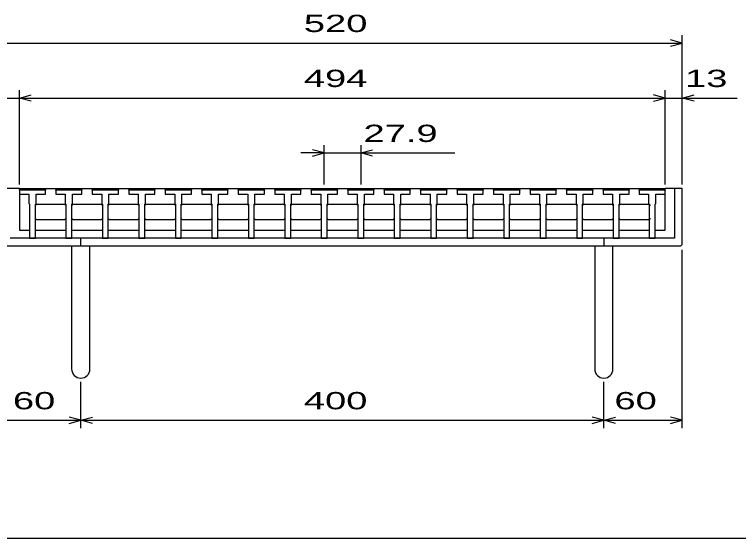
# Model space of a CAD drawing. Units: millimetres, scale not verified. Extents: x -1092 to 1039, y -770 to 632.
# Drawn here: x -803 to -250, y -688 to -288 of the extents above; entities that cross this region are included whole.
import ezdxf
from ezdxf.enums import TextEntityAlignment as Align

# ---------------------------------------------------------------- set-up
doc = ezdxf.new("R2010")
doc.units = ezdxf.units.MM
doc.header["$LTSCALE"] = 6
for name, color, linetype, lineweight in [('0_2', 150, 'Continuous', 25), ('16', 3, 'Continuous', 25), ('19', 6, 'Continuous', 25), ('22', 4, 'Continuous', 25)]:
    doc.layers.add(name, color=color, linetype=linetype, lineweight=lineweight)
doc.styles.add('ベクトル', font='')
doc.styles.get('ベクトル').set_extended_font_data('ベクトル')

msp = doc.modelspace()

# ---------------------------------------------------------------- linework, layer by layer
at = {"layer": '0_2'}
msp.add_line((1038.6, -687.9), (-1037.4, -687.9), dxfattribs=at)
at = {"layer": '16'}
for p, q in [((-799.6, -421.9), (-799.1, -420.4)), ((-799.6, -420.4), (-305.6, -420.4)), ((-799.6, -420.4), (-799.6, -452.4)), ((-799.1, -420.4), (-796.2, -420.4)), ((-796.2, -420.4), (-795.7, -421.9)), ((-791.55, -421.9), (-791.05, -420.4)), ((-791.05, -420.4), (-788.15, -420.4)), ((-788.15, -420.4), (-787.65, -421.9)), ((-783.5, -421.9), (-783, -420.4)), ((-783, -420.4), (-780.1, -420.4)), ((-780.1, -420.4), (-779.6, -421.9)), ((-771.7, -421.9), (-771.2, -420.4)), ((-771.2, -420.4), (-768.3, -420.4)), ((-768.3, -420.4), (-767.8, -421.9)), ((-763.65, -421.9), (-763.15, -420.4)), ((-763.15, -420.4), (-760.25, -420.4)), ((-760.25, -420.4), (-759.75, -421.9)), ((-755.6, -421.9), (-755.1, -420.4)), ((-755.1, -420.4), (-752.2, -420.4)), ((-752.2, -420.4), (-751.7, -421.9)), ((-743.8, -421.9), (-743.3, -420.4)), ((-743.3, -420.4), (-740.4, -420.4)), ((-740.4, -420.4), (-739.9, -421.9)), ((-735.75, -421.9), (-735.25, -420.4)), ((-735.25, -420.4), (-732.35, -420.4)), ((-732.35, -420.4), (-731.85, -421.9)), ((-727.7, -421.9), (-727.2, -420.4)), ((-727.2, -420.4), (-724.3, -420.4)), ((-724.3, -420.4), (-723.8, -421.9)), ((-715.9, -421.9), (-715.4, -420.4)), ((-715.4, -420.4), (-712.5, -420.4)), ((-712.5, -420.4), (-712, -421.9)), ((-707.85, -421.9), (-707.35, -420.4)), ((-707.35, -420.4), (-704.45, -420.4)), ((-704.45, -420.4), (-703.95, -421.9)), ((-699.8, -421.9), (-699.3, -420.4)), ((-699.3, -420.4), (-696.4, -420.4)), ((-696.4, -420.4), (-695.9, -421.9)), ((-688, -421.9), (-687.5, -420.4)), ((-687.5, -420.4), (-684.6, -420.4)), ((-684.6, -420.4), (-684.1, -421.9)), ((-679.95, -421.9), (-679.45, -420.4)), ((-679.45, -420.4), (-676.55, -420.4)), ((-676.55, -420.4), (-676.05, -421.9)), ((-671.9, -421.9), (-671.4, -420.4)), ((-671.4, -420.4), (-668.5, -420.4)), ((-668.5, -420.4), (-668, -421.9)), ((-660.1, -421.9), (-659.6, -420.4)), ((-659.6, -420.4), (-656.7, -420.4)), ((-656.7, -420.4), (-656.2, -421.9)), ((-652.05, -421.9), (-651.55, -420.4)), ((-651.55, -420.4), (-648.65, -420.4)), ((-648.65, -420.4), (-648.15, -421.9)), ((-644, -421.9), (-643.5, -420.4)), ((-643.5, -420.4), (-640.6, -420.4)), ((-640.6, -420.4), (-640.1, -421.9)), ((-632.2, -421.9), (-631.7, -420.4)), ((-631.7, -420.4), (-628.8, -420.4)), ((-628.8, -420.4), (-628.3, -421.9)), ((-624.15, -421.9), (-623.65, -420.4)), ((-623.65, -420.4), (-620.75, -420.4)), ((-620.75, -420.4), (-620.25, -421.9)), ((-616.1, -421.9), (-615.6, -420.4)), ((-615.6, -420.4), (-612.7, -420.4)), ((-612.7, -420.4), (-612.2, -421.9)), ((-604.3, -421.9), (-603.8, -420.4)), ((-603.8, -420.4), (-600.9, -420.4)), ((-600.9, -420.4), (-600.4, -421.9)), ((-596.25, -421.9), (-595.75, -420.4)), ((-595.75, -420.4), (-592.85, -420.4)), ((-592.85, -420.4), (-592.35, -421.9)), ((-588.2, -421.9), (-587.7, -420.4)), ((-587.7, -420.4), (-584.8, -420.4)), ((-584.8, -420.4), (-584.3, -421.9)), ((-576.4, -421.9), (-575.9, -420.4)), ((-575.9, -420.4), (-573, -420.4)), ((-573, -420.4), (-572.5, -421.9)), ((-568.35, -421.9), (-567.85, -420.4)), ((-567.85, -420.4), (-564.95, -420.4)), ((-564.95, -420.4), (-564.45, -421.9)), ((-560.3, -421.9), (-559.8, -420.4)), ((-559.8, -420.4), (-556.9, -420.4)), ((-556.9, -420.4), (-556.4, -421.9)), ((-548.5, -421.9), (-548, -420.4)), ((-548, -420.4), (-545.1, -420.4)), ((-545.1, -420.4), (-544.6, -421.9)), ((-540.45, -421.9), (-539.95, -420.4)), ((-539.95, -420.4), (-537.05, -420.4)), ((-537.05, -420.4), (-536.55, -421.9)), ((-532.4, -421.9), (-531.9, -420.4)), ((-531.9, -420.4), (-529, -420.4)), ((-529, -420.4), (-528.5, -421.9)), ((-520.6, -421.9), (-520.1, -420.4)), ((-520.1, -420.4), (-517.2, -420.4)), ((-517.2, -420.4), (-516.7, -421.9)), ((-512.55, -421.9), (-512.05, -420.4)), ((-512.05, -420.4), (-509.15, -420.4)), ((-509.15, -420.4), (-508.65, -421.9)), ((-504.5, -421.9), (-504, -420.4)), ((-504, -420.4), (-501.1, -420.4)), ((-501.1, -420.4), (-500.6, -421.9)), ((-492.7, -421.9), (-492.2, -420.4)), ((-492.2, -420.4), (-489.3, -420.4)), ((-489.3, -420.4), (-488.8, -421.9)), ((-484.65, -421.9), (-484.15, -420.4)), ((-484.15, -420.4), (-481.25, -420.4)), ((-481.25, -420.4), (-480.75, -421.9)), ((-476.6, -421.9), (-476.1, -420.4)), ((-476.1, -420.4), (-473.2, -420.4)), ((-473.2, -420.4), (-472.7, -421.9)), ((-464.8, -421.9), (-464.3, -420.4)), ((-464.3, -420.4), (-461.4, -420.4)), ((-461.4, -420.4), (-460.9, -421.9)), ((-456.75, -421.9), (-456.25, -420.4)), ((-456.25, -420.4), (-453.35, -420.4)), ((-453.35, -420.4), (-452.85, -421.9)), ((-448.7, -421.9), (-448.2, -420.4)), ((-448.2, -420.4), (-445.3, -420.4)), ((-445.3, -420.4), (-444.8, -421.9)), ((-436.9, -421.9), (-436.4, -420.4)), ((-436.4, -420.4), (-433.5, -420.4)), ((-433.5, -420.4), (-433, -421.9)), ((-428.85, -421.9), (-428.35, -420.4)), ((-428.35, -420.4), (-425.45, -420.4)), ((-425.45, -420.4), (-424.95, -421.9)), ((-420.8, -421.9), (-420.3, -420.4)), ((-420.3, -420.4), (-417.4, -420.4)), ((-417.4, -420.4), (-416.9, -421.9)), ((-409, -421.9), (-408.5, -420.4)), ((-408.5, -420.4), (-405.6, -420.4)), ((-405.6, -420.4), (-405.1, -421.9)), ((-400.95, -421.9), (-400.45, -420.4)), ((-400.45, -420.4), (-397.55, -420.4)), ((-397.55, -420.4), (-397.05, -421.9)), ((-392.9, -421.9), (-392.4, -420.4)), ((-392.4, -420.4), (-389.5, -420.4)), ((-389.5, -420.4), (-389, -421.9)), ((-381.1, -421.9), (-380.6, -420.4)), ((-380.6, -420.4), (-377.7, -420.4)), ((-377.7, -420.4), (-377.2, -421.9)), ((-373.05, -421.9), (-372.55, -420.4)), ((-372.55, -420.4), (-369.65, -420.4)), ((-369.65, -420.4), (-369.15, -421.9)), ((-365, -421.9), (-364.5, -420.4)), ((-364.5, -420.4), (-361.6, -420.4)), ((-361.6, -420.4), (-361.1, -421.9)), ((-353.2, -421.9), (-352.7, -420.4)), ((-352.7, -420.4), (-349.8, -420.4)), ((-349.8, -420.4), (-349.3, -421.9)), ((-345.15, -421.9), (-344.65, -420.4)), ((-344.65, -420.4), (-341.75, -420.4)), ((-341.75, -420.4), (-341.25, -421.9)), ((-337.1, -421.9), (-336.6, -420.4)), ((-336.6, -420.4), (-333.7, -420.4)), ((-333.7, -420.4), (-333.2, -421.9)), ((-325.6, -421.9), (-325.1, -420.4)), ((-325.1, -420.4), (-322.2, -420.4)), ((-322.2, -420.4), (-321.7, -421.9)), ((-317.55, -421.9), (-317.05, -420.4)), ((-317.05, -420.4), (-314.15, -420.4)), ((-314.15, -420.4), (-313.65, -421.9)), ((-309.5, -421.9), (-309, -420.4)), ((-309, -420.4), (-306.1, -420.4)), ((-306.1, -420.4), (-305.6, -421.9)), ((-305.6, -452.4), (-305.6, -420.4)), ((-799.6, -421.9), (-799.6, -424.9)), ((-779.6, -421.9), (-799.6, -421.9)), ((-799.6, -424.9), (-792.35, -424.9)), ((-792.35, -424.9), (-792.35, -431.9)), ((-786.85, -431.9), (-786.85, -424.9)), ((-786.85, -424.9), (-779.6, -424.9)), ((-779.6, -424.9), (-779.6, -421.9)), ((-771.7, -421.9), (-771.7, -424.9)), ((-751.7, -421.9), (-771.7, -421.9)), ((-771.7, -424.9), (-764.45, -424.9)), ((-764.45, -424.9), (-764.45, -431.9)), ((-758.95, -431.9), (-758.95, -424.9)), ((-758.95, -424.9), (-751.7, -424.9)), ((-751.7, -424.9), (-751.7, -421.9)), ((-743.8, -421.9), (-743.8, -424.9)), ((-723.8, -421.9), (-743.8, -421.9)), ((-743.8, -424.9), (-736.55, -424.9)), ((-736.55, -424.9), (-736.55, -431.9)), ((-731.05, -431.9), (-731.05, -424.9)), ((-731.05, -424.9), (-723.8, -424.9)), ((-723.8, -424.9), (-723.8, -421.9)), ((-715.9, -421.9), (-715.9, -424.9)), ((-695.9, -421.9), (-715.9, -421.9)), ((-715.9, -424.9), (-708.65, -424.9)), ((-708.65, -424.9), (-708.65, -431.9)), ((-703.15, -431.9), (-703.15, -424.9)), ((-703.15, -424.9), (-695.9, -424.9)), ((-695.9, -424.9), (-695.9, -421.9)), ((-688, -421.9), (-688, -424.9)), ((-668, -421.9), (-688, -421.9)), ((-688, -424.9), (-680.75, -424.9)), ((-680.75, -424.9), (-680.75, -431.9)), ((-675.25, -431.9), (-675.25, -424.9)), ((-675.25, -424.9), (-668, -424.9)), ((-668, -424.9), (-668, -421.9)), ((-660.1, -421.9), (-660.1, -424.9)), ((-640.1, -421.9), (-660.1, -421.9)), ((-660.1, -424.9), (-652.85, -424.9)), ((-652.85, -424.9), (-652.85, -431.9)), ((-647.35, -431.9), (-647.35, -424.9)), ((-647.35, -424.9), (-640.1, -424.9)), ((-640.1, -424.9), (-640.1, -421.9)), ((-632.2, -421.9), (-632.2, -424.9)), ((-612.2, -421.9), (-632.2, -421.9)), ((-632.2, -424.9), (-624.95, -424.9)), ((-624.95, -424.9), (-624.95, -431.9)), ((-619.45, -431.9), (-619.45, -424.9)), ((-619.45, -424.9), (-612.2, -424.9)), ((-612.2, -424.9), (-612.2, -421.9)), ((-604.3, -421.9), (-604.3, -424.9)), ((-584.3, -421.9), (-604.3, -421.9)), ((-604.3, -424.9), (-597.05, -424.9)), ((-597.05, -424.9), (-597.05, -431.9)), ((-591.55, -431.9), (-591.55, -424.9)), ((-591.55, -424.9), (-584.3, -424.9)), ((-584.3, -424.9), (-584.3, -421.9)), ((-576.4, -421.9), (-576.4, -424.9)), ((-556.4, -421.9), (-576.4, -421.9)), ((-576.4, -424.9), (-569.15, -424.9)), ((-569.15, -424.9), (-569.15, -431.9)), ((-563.65, -431.9), (-563.65, -424.9)), ((-563.65, -424.9), (-556.4, -424.9)), ((-556.4, -424.9), (-556.4, -421.9)), ((-548.5, -421.9), (-548.5, -424.9)), ((-528.5, -421.9), (-548.5, -421.9)), ((-548.5, -424.9), (-541.25, -424.9)), ((-541.25, -424.9), (-541.25, -431.9)), ((-535.75, -431.9), (-535.75, -424.9)), ((-535.75, -424.9), (-528.5, -424.9)), ((-528.5, -424.9), (-528.5, -421.9)), ((-520.6, -421.9), (-520.6, -424.9)), ((-500.6, -421.9), (-520.6, -421.9)), ((-520.6, -424.9), (-513.35, -424.9)), ((-513.35, -424.9), (-513.35, -431.9)), ((-507.85, -431.9), (-507.85, -424.9)), ((-507.85, -424.9), (-500.6, -424.9)), ((-500.6, -424.9), (-500.6, -421.9)), ((-492.7, -421.9), (-492.7, -424.9)), ((-472.7, -421.9), (-492.7, -421.9)), ((-492.7, -424.9), (-485.45, -424.9)), ((-485.45, -424.9), (-485.45, -431.9)), ((-479.95, -431.9), (-479.95, -424.9)), ((-479.95, -424.9), (-472.7, -424.9)), ((-472.7, -424.9), (-472.7, -421.9)), ((-464.8, -421.9), (-464.8, -424.9)), ((-444.8, -421.9), (-464.8, -421.9)), ((-464.8, -424.9), (-457.55, -424.9)), ((-457.55, -424.9), (-457.55, -431.9)), ((-452.05, -431.9), (-452.05, -424.9)), ((-452.05, -424.9), (-444.8, -424.9)), ((-444.8, -424.9), (-444.8, -421.9)), ((-436.9, -421.9), (-436.9, -424.9)), ((-416.9, -421.9), (-436.9, -421.9)), ((-436.9, -424.9), (-429.65, -424.9)), ((-429.65, -424.9), (-429.65, -431.9)), ((-424.15, -431.9), (-424.15, -424.9)), ((-424.15, -424.9), (-416.9, -424.9)), ((-416.9, -424.9), (-416.9, -421.9)), ((-409, -421.9), (-409, -424.9)), ((-389, -421.9), (-409, -421.9)), ((-409, -424.9), (-401.75, -424.9)), ((-401.75, -424.9), (-401.75, -431.9)), ((-396.25, -431.9), (-396.25, -424.9)), ((-396.25, -424.9), (-389, -424.9)), ((-389, -424.9), (-389, -421.9)), ((-381.1, -421.9), (-381.1, -424.9)), ((-361.1, -421.9), (-381.1, -421.9)), ((-381.1, -424.9), (-373.85, -424.9)), ((-373.85, -424.9), (-373.85, -431.9)), ((-368.35, -431.9), (-368.35, -424.9)), ((-368.35, -424.9), (-361.1, -424.9)), ((-361.1, -424.9), (-361.1, -421.9)), ((-353.2, -421.9), (-353.2, -424.9)), ((-333.2, -421.9), (-353.2, -421.9)), ((-353.2, -424.9), (-345.95, -424.9)), ((-345.95, -424.9), (-345.95, -431.9)), ((-340.45, -431.9), (-340.45, -424.9)), ((-340.45, -424.9), (-333.2, -424.9)), ((-333.2, -424.9), (-333.2, -421.9)), ((-325.6, -421.9), (-325.6, -424.9)), ((-305.6, -421.9), (-325.6, -421.9)), ((-325.6, -424.9), (-318.35, -424.9)), ((-318.35, -424.9), (-318.35, -431.9)), ((-312.85, -431.9), (-312.85, -424.9)), ((-312.85, -424.9), (-305.6, -424.9)), ((-305.6, -424.9), (-305.6, -421.9)), ((-792.35, -431.9), (-791.85, -432.4)), ((-791.85, -432.4), (-791.85, -458.4)), ((-787.35, -432.4), (-786.85, -431.9)), ((-787.35, -458.4), (-787.35, -432.4)), ((-787.35, -433.4), (-786.35, -432.4)), ((-786.35, -432.4), (-764.95, -432.4)), ((-764.95, -432.4), (-763.95, -433.4)), ((-764.45, -431.9), (-763.95, -432.4)), ((-763.95, -432.4), (-763.95, -458.4)), ((-759.45, -432.4), (-758.95, -431.9)), ((-759.45, -458.4), (-759.45, -432.4)), ((-759.45, -433.4), (-758.45, -432.4)), ((-758.45, -432.4), (-737.05, -432.4)), ((-737.05, -432.4), (-736.05, -433.4)), ((-736.55, -431.9), (-736.05, -432.4)), ((-736.05, -432.4), (-736.05, -458.4)), ((-731.55, -432.4), (-731.05, -431.9)), ((-731.55, -458.4), (-731.55, -432.4)), ((-731.55, -433.4), (-730.55, -432.4)), ((-730.55, -432.4), (-709.15, -432.4)), ((-709.15, -432.4), (-708.15, -433.4)), ((-708.65, -431.9), (-708.15, -432.4)), ((-708.15, -432.4), (-708.15, -458.4)), ((-703.65, -432.4), (-703.15, -431.9)), ((-703.65, -458.4), (-703.65, -432.4)), ((-703.65, -433.4), (-702.65, -432.4)), ((-702.65, -432.4), (-681.25, -432.4)), ((-681.25, -432.4), (-680.25, -433.4)), ((-680.75, -431.9), (-680.25, -432.4)), ((-680.25, -432.4), (-680.25, -458.4)), ((-675.75, -432.4), (-675.25, -431.9)), ((-675.75, -458.4), (-675.75, -432.4)), ((-675.75, -433.4), (-674.75, -432.4)), ((-674.75, -432.4), (-653.35, -432.4)), ((-653.35, -432.4), (-652.35, -433.4)), ((-652.85, -431.9), (-652.35, -432.4)), ((-652.35, -432.4), (-652.35, -458.4)), ((-647.85, -432.4), (-647.35, -431.9)), ((-647.85, -458.4), (-647.85, -432.4)), ((-647.85, -433.4), (-646.85, -432.4)), ((-646.85, -432.4), (-625.45, -432.4)), ((-625.45, -432.4), (-624.45, -433.4)), ((-624.95, -431.9), (-624.45, -432.4)), ((-624.45, -432.4), (-624.45, -458.4)), ((-619.95, -432.4), (-619.45, -431.9)), ((-619.95, -458.4), (-619.95, -432.4)), ((-619.95, -433.4), (-618.95, -432.4)), ((-618.95, -432.4), (-597.55, -432.4)), ((-597.55, -432.4), (-596.55, -433.4)), ((-597.05, -431.9), (-596.55, -432.4)), ((-596.55, -432.4), (-596.55, -458.4)), ((-592.05, -432.4), (-591.55, -431.9)), ((-592.05, -458.4), (-592.05, -432.4)), ((-592.05, -433.4), (-591.05, -432.4)), ((-591.05, -432.4), (-569.65, -432.4)), ((-569.65, -432.4), (-568.65, -433.4)), ((-569.15, -431.9), (-568.65, -432.4)), ((-568.65, -432.4), (-568.65, -458.4)), ((-564.15, -432.4), (-563.65, -431.9)), ((-564.15, -458.4), (-564.15, -432.4)), ((-564.15, -433.4), (-563.15, -432.4)), ((-563.15, -432.4), (-541.75, -432.4)), ((-541.75, -432.4), (-540.75, -433.4)), ((-541.25, -431.9), (-540.75, -432.4)), ((-540.75, -432.4), (-540.75, -458.4)), ((-536.25, -432.4), (-535.75, -431.9)), ((-536.25, -458.4), (-536.25, -432.4)), ((-536.25, -433.4), (-535.25, -432.4)), ((-535.25, -432.4), (-513.85, -432.4)), ((-513.85, -432.4), (-512.85, -433.4)), ((-513.35, -431.9), (-512.85, -432.4)), ((-512.85, -432.4), (-512.85, -458.4)), ((-508.35, -432.4), (-507.85, -431.9)), ((-508.35, -458.4), (-508.35, -432.4)), ((-508.35, -433.4), (-507.35, -432.4)), ((-507.35, -432.4), (-485.95, -432.4)), ((-485.95, -432.4), (-484.95, -433.4)), ((-485.45, -431.9), (-484.95, -432.4)), ((-484.95, -432.4), (-484.95, -458.4)), ((-480.45, -432.4), (-479.95, -431.9)), ((-480.45, -458.4), (-480.45, -432.4)), ((-480.45, -433.4), (-479.45, -432.4)), ((-479.45, -432.4), (-458.05, -432.4)), ((-458.05, -432.4), (-457.05, -433.4)), ((-457.55, -431.9), (-457.05, -432.4)), ((-457.05, -432.4), (-457.05, -458.4)), ((-452.55, -432.4), (-452.05, -431.9)), ((-452.55, -458.4), (-452.55, -432.4)), ((-452.55, -433.4), (-451.55, -432.4)), ((-451.55, -432.4), (-430.15, -432.4)), ((-430.15, -432.4), (-429.15, -433.4)), ((-429.65, -431.9), (-429.15, -432.4)), ((-429.15, -432.4), (-429.15, -458.4)), ((-424.65, -432.4), (-424.15, -431.9)), ((-424.65, -458.4), (-424.65, -432.4)), ((-424.65, -433.4), (-423.65, -432.4)), ((-423.65, -432.4), (-402.25, -432.4)), ((-402.25, -432.4), (-401.25, -433.4)), ((-401.75, -431.9), (-401.25, -432.4)), ((-401.25, -432.4), (-401.25, -458.4)), ((-396.75, -432.4), (-396.25, -431.9)), ((-396.75, -458.4), (-396.75, -432.4)), ((-396.75, -433.4), (-395.75, -432.4)), ((-395.75, -432.4), (-374.35, -432.4)), ((-374.35, -432.4), (-373.35, -433.4)), ((-373.85, -431.9), (-373.35, -432.4)), ((-373.35, -432.4), (-373.35, -458.4)), ((-368.85, -432.4), (-368.35, -431.9)), ((-368.85, -458.4), (-368.85, -432.4)), ((-368.85, -433.4), (-367.85, -432.4)), ((-367.85, -432.4), (-346.45, -432.4)), ((-346.45, -432.4), (-345.45, -433.4)), ((-345.95, -431.9), (-345.45, -432.4)), ((-345.45, -432.4), (-345.45, -458.4)), ((-340.95, -432.4), (-340.45, -431.9)), ((-340.95, -458.4), (-340.95, -432.4)), ((-340.95, -433.4), (-339.95, -432.4)), ((-339.95, -432.4), (-317.85, -432.4)), ((-318.35, -431.9), (-317.85, -432.4)), ((-317.85, -432.4), (-317.85, -458.4)), ((-317.85, -432.4), (-316.85, -433.4)), ((-313.35, -432.4), (-312.85, -431.9)), ((-313.35, -458.4), (-313.35, -432.4)), ((-786.35, -444.4), (-787.35, -443.4)), ((-764.95, -444.4), (-786.35, -444.4)), ((-763.95, -443.4), (-764.95, -444.4)), ((-758.45, -444.4), (-759.45, -443.4)), ((-737.05, -444.4), (-758.45, -444.4)), ((-736.05, -443.4), (-737.05, -444.4)), ((-730.55, -444.4), (-731.55, -443.4)), ((-709.15, -444.4), (-730.55, -444.4)), ((-708.15, -443.4), (-709.15, -444.4)), ((-702.65, -444.4), (-703.65, -443.4)), ((-681.25, -444.4), (-702.65, -444.4)), ((-680.25, -443.4), (-681.25, -444.4)), ((-674.75, -444.4), (-675.75, -443.4)), ((-653.35, -444.4), (-674.75, -444.4)), ((-652.35, -443.4), (-653.35, -444.4)), ((-646.85, -444.4), (-647.85, -443.4)), ((-625.45, -444.4), (-646.85, -444.4)), ((-624.45, -443.4), (-625.45, -444.4)), ((-618.95, -444.4), (-619.95, -443.4)), ((-597.55, -444.4), (-618.95, -444.4)), ((-596.55, -443.4), (-597.55, -444.4)), ((-591.05, -444.4), (-592.05, -443.4)), ((-569.65, -444.4), (-591.05, -444.4)), ((-568.65, -443.4), (-569.65, -444.4)), ((-563.15, -444.4), (-564.15, -443.4)), ((-541.75, -444.4), (-563.15, -444.4)), ((-540.75, -443.4), (-541.75, -444.4)), ((-535.25, -444.4), (-536.25, -443.4)), ((-513.85, -444.4), (-535.25, -444.4)), ((-512.85, -443.4), (-513.85, -444.4)), ((-507.35, -444.4), (-508.35, -443.4)), ((-485.95, -444.4), (-507.35, -444.4)), ((-484.95, -443.4), (-485.95, -444.4)), ((-479.45, -444.4), (-480.45, -443.4)), ((-458.05, -444.4), (-479.45, -444.4)), ((-457.05, -443.4), (-458.05, -444.4)), ((-451.55, -444.4), (-452.55, -443.4)), ((-430.15, -444.4), (-451.55, -444.4)), ((-429.15, -443.4), (-430.15, -444.4)), ((-423.65, -444.4), (-424.65, -443.4)), ((-402.25, -444.4), (-423.65, -444.4)), ((-401.25, -443.4), (-402.25, -444.4)), ((-395.75, -444.4), (-396.75, -443.4)), ((-374.35, -444.4), (-395.75, -444.4)), ((-373.35, -443.4), (-374.35, -444.4)), ((-367.85, -444.4), (-368.85, -443.4)), ((-346.45, -444.4), (-367.85, -444.4)), ((-345.45, -443.4), (-346.45, -444.4)), ((-339.95, -444.4), (-340.95, -443.4)), ((-317.85, -444.4), (-339.95, -444.4)), ((-316.85, -443.4), (-317.85, -444.4)), ((-799.6, -452.4), (-791.85, -452.4)), ((-787.35, -452.4), (-763.95, -452.4)), ((-759.45, -452.4), (-736.05, -452.4)), ((-731.55, -452.4), (-708.15, -452.4)), ((-703.65, -452.4), (-680.25, -452.4)), ((-675.75, -452.4), (-652.35, -452.4)), ((-647.85, -452.4), (-624.45, -452.4)), ((-619.95, -452.4), (-596.55, -452.4)), ((-592.05, -452.4), (-568.65, -452.4)), ((-564.15, -452.4), (-540.75, -452.4)), ((-536.25, -452.4), (-512.85, -452.4)), ((-508.35, -452.4), (-484.95, -452.4)), ((-480.45, -452.4), (-457.05, -452.4)), ((-452.55, -452.4), (-429.15, -452.4)), ((-424.65, -452.4), (-401.25, -452.4)), ((-396.75, -452.4), (-373.35, -452.4)), ((-368.85, -452.4), (-345.45, -452.4)), ((-340.95, -452.4), (-317.85, -452.4)), ((-313.35, -452.4), (-305.6, -452.4)), ((-791.85, -458.4), (-787.35, -458.4)), ((-763.95, -458.4), (-759.45, -458.4)), ((-736.05, -458.4), (-731.55, -458.4)), ((-708.15, -458.4), (-703.65, -458.4)), ((-680.25, -458.4), (-675.75, -458.4)), ((-652.35, -458.4), (-647.85, -458.4)), ((-624.45, -458.4), (-619.95, -458.4)), ((-596.55, -458.4), (-592.05, -458.4)), ((-568.65, -458.4), (-564.15, -458.4)), ((-540.75, -458.4), (-536.25, -458.4)), ((-512.85, -458.4), (-508.35, -458.4)), ((-484.95, -458.4), (-480.45, -458.4)), ((-457.05, -458.4), (-452.55, -458.4)), ((-429.15, -458.4), (-424.65, -458.4)), ((-401.25, -458.4), (-396.75, -458.4)), ((-373.35, -458.4), (-368.85, -458.4)), ((-345.45, -458.4), (-340.95, -458.4)), ((-317.85, -458.4), (-313.35, -458.4))]:
    msp.add_line(p, q, dxfattribs=at)
at = {"layer": '19'}
for p, q in [((-799.6, -420.4), (-812.6, -420.4)), ((-292.6, -420.4), (-305.6, -420.4)), ((-298.6, -420.4), (-298.6, -458.4)), ((-292.6, -463.4), (-292.6, -420.4)), ((-298.6, -458.4), (-806.6, -458.4)), ((-752.6, -464.4), (-752.6, -458.4)), ((-352.6, -458.4), (-352.6, -464.4)), ((-811.6, -464.4), (-293.6, -464.4)), ((-759.6, -464.4), (-759.6, -558.4)), ((-745.6, -558.4), (-745.6, -464.4)), ((-359.6, -464.4), (-359.6, -558.4)), ((-345.6, -558.4), (-345.6, -464.4)), ((-293.6, -464.4), (-292.6, -463.4))]:
    msp.add_line(p, q, dxfattribs=at)
for centre in [(-752.6, -558.4), (-352.6, -558.4)]:
    msp.add_arc(centre, 7, 180, 0, dxfattribs=at)
at = {"layer": '22'}
for p, q in [((-292.6, -417.4), (-292.6, -303.4)), ((-812.6, -309.4), (-292.6, -309.4)), ((-292.6, -309.4), (-301.6, -307)), ((-301.6, -311.8), (-292.6, -309.4)), ((-799.6, -417.4), (-799.6, -345.4)), ((-305.6, -417.4), (-305.6, -345.4)), ((-292.6, -417.4), (-292.6, -345.4)), ((-812.6, -351.4), (-799.6, -351.4)), ((-799.6, -351.4), (-790.6, -349)), ((-790.6, -353.8), (-799.6, -351.4)), ((-799.6, -351.4), (-305.6, -351.4)), ((-305.6, -351.4), (-314.6, -349)), ((-314.6, -353.8), (-305.6, -351.4)), ((-305.6, -351.4), (-292.6, -351.4)), ((-292.6, -351.4), (-283.6, -349)), ((-283.6, -353.8), (-292.6, -351.4)), ((-292.6, -351.4), (-250.6, -351.4)), ((-566.4, -417.4), (-566.4, -387.4)), ((-538.5, -387.4), (-538.5, -417.4)), ((-566.4, -393.4), (-575.4, -391)), ((-538.5, -393.4), (-529.5, -391)), ((-566.4, -393.4), (-584.4, -393.4)), ((-575.4, -395.8), (-566.4, -393.4)), ((-566.4, -393.4), (-538.5, -393.4)), ((-529.5, -395.8), (-538.5, -393.4)), ((-538.5, -393.4), (-466.5, -393.4)), ((-292.6, -603.6), (-292.6, -467.4)), ((-752.6, -603.6), (-752.6, -568.2)), ((-352.6, -603.6), (-352.6, -568.2)), ((-812.6, -597.6), (-752.6, -597.6)), ((-752.6, -597.6), (-761.6, -595.2)), ((-761.6, -600), (-752.6, -597.6)), ((-752.6, -597.6), (-743.6, -595.2)), ((-743.6, -600), (-752.6, -597.6)), ((-752.6, -597.6), (-352.6, -597.6)), ((-352.6, -597.6), (-361.6, -595.2)), ((-361.6, -600), (-352.6, -597.6)), ((-352.6, -597.6), (-343.6, -595.2)), ((-343.6, -600), (-352.6, -597.6)), ((-352.6, -597.6), (-292.6, -597.6)), ((-292.6, -597.6), (-301.6, -595.2)), ((-301.6, -600), (-292.6, -597.6))]:
    msp.add_line(p, q, dxfattribs=at)

# ---------------------------------------------------------------- texts
at = {"layer": '22', "color": 2, "style": 'ベクトル', "width": 1.65}
for s, p in [(' 520 ', (-590.1, -294.4)), (' 494 ', (-590.1, -336.4)), (' 13 ', (-298.6, -336.4)), (' 27.9 ', (-544.5, -378.4)), (' 60 ', (-812.6, -582.6)), (' 400 ', (-590.1, -582.6)), (' 60 ', (-352.6, -582.6))]:
    msp.add_text(s, height=13.2, dxfattribs=at).set_placement(p, align=Align.MIDDLE_LEFT)

doc.saveas('drawing.dxf')
